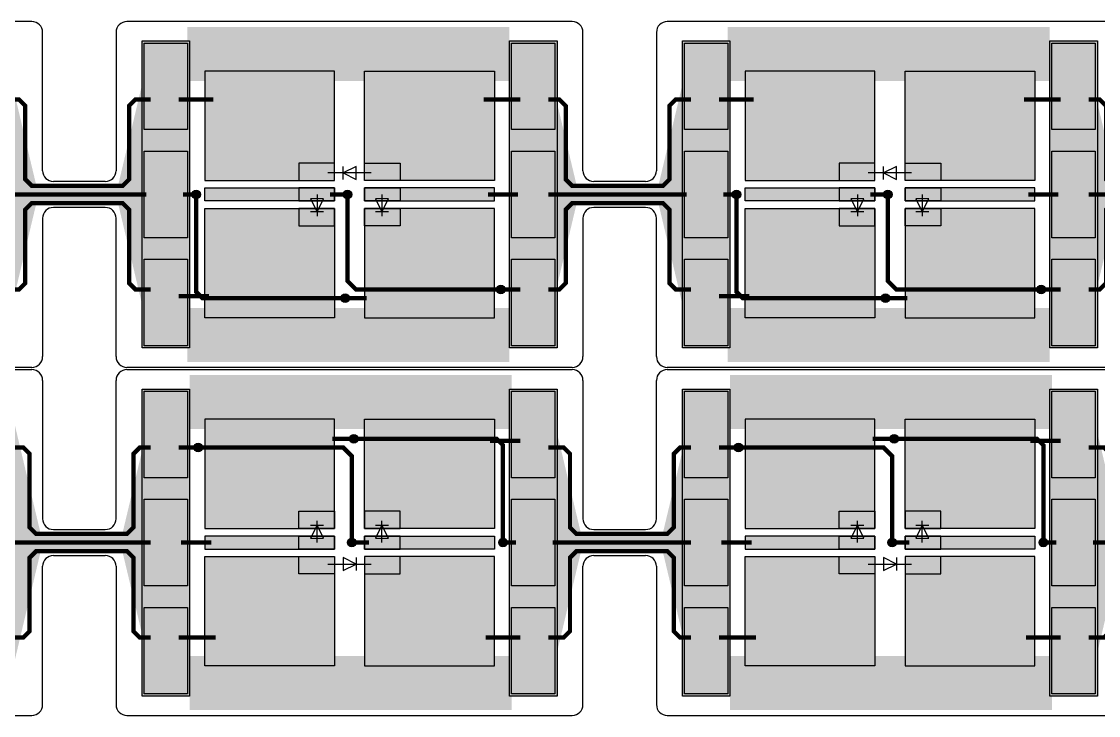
# Model space of a CAD drawing. Extents: x 1822 to 2392, y 725 to 1125.
# Drawn here: x 1987.53 to 2037.35, y 917.7 to 949.8 of the extents above; entities that cross this region are included whole.
import ezdxf

# ---------------------------------------------------------------- set-up
doc = ezdxf.new("R2010")
doc.units = 0
doc.header["$LTSCALE"] = 0.2
for name, color, linetype in [('BS', 1, 'CONTINUOUS'), ('Durchsteiger', 3, 'CONTINUOUS'), ('LED', 7, 'CONTINUOUS'), ('LS', 5, 'CONTINUOUS'), ('Rand', 6, 'CONTINUOUS')]:
    doc.layers.add(name, color=color, linetype=linetype)

msp = doc.modelspace()

# ---------------------------------------------------------------- hatches: boundary and pattern name
at = {"layer": 'BS'}
h = msp.add_hatch(color=256, dxfattribs=at)
h.paths.add_polyline_path([(1993.2, 934.8), (1995.2, 934.8), (1995.2, 938.8), (1993.2, 938.8)])
h.paths.add_polyline_path([(1993.2, 939.8), (1995.2, 939.8), (1995.2, 943.8), (1993.2, 943.8)])
h.paths.add_polyline_path([(1993.2, 944.8), (1995.2, 944.8), (1995.2, 948.8), (1993.2, 948.8)])
h = msp.add_hatch(color=256, dxfattribs=at)
h.paths.add_polyline_path([(2010.2, 934.8), (2012.2, 934.8), (2012.2, 938.8), (2010.2, 938.8)])
h.paths.add_polyline_path([(2010.2, 939.8), (2012.2, 939.8), (2012.2, 943.8), (2010.2, 943.8)])
h.paths.add_polyline_path([(2010.2, 944.8), (2012.2, 944.8), (2012.2, 948.8), (2010.2, 948.8)])
h = msp.add_hatch(color=256, dxfattribs=at)
h.paths.add_polyline_path([(2018.2, 934.8), (2020.2, 934.8), (2020.2, 938.8), (2018.2, 938.8)])
h.paths.add_polyline_path([(2018.2, 939.8), (2020.2, 939.8), (2020.2, 943.8), (2018.2, 943.8)])
h.paths.add_polyline_path([(2018.2, 944.8), (2020.2, 944.8), (2020.2, 948.8), (2018.2, 948.8)])
h = msp.add_hatch(color=256, dxfattribs=at)
h.paths.add_polyline_path([(2035.2, 934.8), (2037.2, 934.8), (2037.2, 938.8), (2035.2, 938.8)])
h.paths.add_polyline_path([(2035.2, 939.8), (2037.2, 939.8), (2037.2, 943.8), (2035.2, 943.8)])
h.paths.add_polyline_path([(2035.2, 944.8), (2037.2, 944.8), (2037.2, 948.8), (2035.2, 948.8)])
h = msp.add_hatch(color=256, dxfattribs=at)
h.paths.add_polyline_path([(2009.4, 936.1), (2009.4, 941.15), (2005.05, 941.15), (2005.05, 940.35), (2003.4, 940.35), (2003.4, 936.1)])
h.paths.add_polyline_path([(2009.4, 941.5), (2009.4, 942.1), (2005.05, 942.1), (2005.05, 941.5)])
h.paths.add_polyline_path([(2009.4, 942.45), (2009.4, 947.5), (2003.4, 947.5), (2003.4, 943.25), (2005.05, 943.25), (2005.05, 942.45)])
h.paths.add_polyline_path([(2000.35, 942.45), (2000.35, 943.25), (2002, 943.25), (2002, 947.5), (1996, 947.5), (1996, 942.45)])
h.paths.add_polyline_path([(2000.35, 941.5), (2000.35, 942.1), (1996, 942.1), (1996, 941.5)])
h.paths.add_polyline_path([(2002, 936.1), (2002, 940.35), (2000.35, 940.35), (2000.35, 941.15), (1996, 941.15), (1996, 936.1)])
h.paths.add_polyline_path([(2002, 940.35), (2002, 941.15), (2001.275, 941.15), (2001.2, 941), (2001.125, 941.15), (2000.35, 941.15), (2000.35, 940.35)], flags=17)
h.paths.add_polyline_path([(2002, 941.5), (2002, 942.1), (2000.35, 942.1), (2000.35, 941.5), (2000.95, 941.5), (2000.9, 941.6), (2001.5, 941.6), (2001.45, 941.5)])
h.paths.add_polyline_path([(2002, 942.45), (2002, 943.25), (2000.35, 943.25), (2000.35, 942.45)], flags=17)
h.paths.add_polyline_path([(2005.05, 942.45), (2005.05, 943.25), (2003.4, 943.25), (2003.4, 942.45)], flags=16)
h.paths.add_polyline_path([(2005.05, 941.5), (2005.05, 942.1), (2003.4, 942.1), (2003.4, 941.5), (2003.95, 941.5), (2003.9, 941.6), (2004.5, 941.6), (2004.45, 941.5)])
h.paths.add_polyline_path([(2005.05, 940.35), (2005.05, 941.15), (2004.275, 941.15), (2004.2, 941), (2004.125, 941.15), (2003.4, 941.15), (2003.4, 940.35)], flags=17)
h = msp.add_hatch(color=256, dxfattribs=at)
h.paths.add_polyline_path([(2034.4, 936.1), (2034.4, 941.15), (2030.05, 941.15), (2030.05, 940.35), (2028.4, 940.35), (2028.4, 936.1)])
h.paths.add_polyline_path([(2034.4, 941.5), (2034.4, 942.1), (2030.05, 942.1), (2030.05, 941.5)])
h.paths.add_polyline_path([(2034.4, 942.45), (2034.4, 947.5), (2028.4, 947.5), (2028.4, 943.25), (2030.05, 943.25), (2030.05, 942.45)])
h.paths.add_polyline_path([(2025.35, 942.45), (2025.35, 943.25), (2027, 943.25), (2027, 947.5), (2021, 947.5), (2021, 942.45)])
h.paths.add_polyline_path([(2025.35, 941.5), (2025.35, 942.1), (2021, 942.1), (2021, 941.5)])
h.paths.add_polyline_path([(2027, 936.1), (2027, 940.35), (2025.35, 940.35), (2025.35, 941.15), (2021, 941.15), (2021, 936.1)])
h.paths.add_polyline_path([(2027, 940.35), (2027, 941.15), (2026.275, 941.15), (2026.2, 941), (2026.125, 941.15), (2025.35, 941.15), (2025.35, 940.35)], flags=17)
h.paths.add_polyline_path([(2027, 941.5), (2027, 942.1), (2025.35, 942.1), (2025.35, 941.5), (2025.95, 941.5), (2025.9, 941.6), (2026.5, 941.6), (2026.45, 941.5)])
h.paths.add_polyline_path([(2027, 942.45), (2027, 943.25), (2025.35, 943.25), (2025.35, 942.45)], flags=17)
h.paths.add_polyline_path([(2030.05, 942.45), (2030.05, 943.25), (2028.4, 943.25), (2028.4, 942.45)], flags=16)
h.paths.add_polyline_path([(2030.05, 941.5), (2030.05, 942.1), (2028.4, 942.1), (2028.4, 941.5), (2028.95, 941.5), (2028.9, 941.6), (2029.5, 941.6), (2029.45, 941.5)])
h.paths.add_polyline_path([(2030.05, 940.35), (2030.05, 941.15), (2029.275, 941.15), (2029.2, 941), (2029.125, 941.15), (2028.4, 941.15), (2028.4, 940.35)], flags=17)
h = msp.add_hatch(color=256, dxfattribs=at)
h.paths.add_polyline_path([(1995.2, 932.7), (1993.2, 932.7), (1993.2, 928.7), (1995.2, 928.7)])
h.paths.add_polyline_path([(1995.2, 927.7), (1993.2, 927.7), (1993.2, 923.7), (1995.2, 923.7)])
h.paths.add_polyline_path([(1995.2, 922.7), (1993.2, 922.7), (1993.2, 918.7), (1995.2, 918.7)])
h = msp.add_hatch(color=256, dxfattribs=at)
h.paths.add_polyline_path([(2012.2, 932.7), (2010.2, 932.7), (2010.2, 928.7), (2012.2, 928.7)])
h.paths.add_polyline_path([(2012.2, 927.7), (2010.2, 927.7), (2010.2, 923.7), (2012.2, 923.7)])
h.paths.add_polyline_path([(2012.2, 922.7), (2010.2, 922.7), (2010.2, 918.7), (2012.2, 918.7)])
h = msp.add_hatch(color=256, dxfattribs=at)
h.paths.add_polyline_path([(2020.2, 932.7), (2018.2, 932.7), (2018.2, 928.7), (2020.2, 928.7)])
h.paths.add_polyline_path([(2020.2, 927.7), (2018.2, 927.7), (2018.2, 923.7), (2020.2, 923.7)])
h.paths.add_polyline_path([(2020.2, 922.7), (2018.2, 922.7), (2018.2, 918.7), (2020.2, 918.7)])
h = msp.add_hatch(color=256, dxfattribs=at)
h.paths.add_polyline_path([(2037.2, 932.7), (2035.2, 932.7), (2035.2, 928.7), (2037.2, 928.7)])
h.paths.add_polyline_path([(2037.2, 927.7), (2035.2, 927.7), (2035.2, 923.7), (2037.2, 923.7)])
h.paths.add_polyline_path([(2037.2, 922.7), (2035.2, 922.7), (2035.2, 918.7), (2037.2, 918.7)])
h = msp.add_hatch(color=256, dxfattribs=at)
h.paths.add_polyline_path([(1996, 931.4), (1996, 926.35), (2000.35, 926.35), (2000.35, 927.15), (2002, 927.15), (2002, 931.4)])
h.paths.add_polyline_path([(1996, 926), (1996, 925.4), (2000.35, 925.4), (2000.35, 926)])
h.paths.add_polyline_path([(1996, 925.05), (1996, 920), (2002, 920), (2002, 924.25), (2000.35, 924.25), (2000.35, 925.05)])
h.paths.add_polyline_path([(2005.05, 925.05), (2005.05, 924.25), (2003.4, 924.25), (2003.4, 920), (2009.4, 920), (2009.4, 925.05)])
h.paths.add_polyline_path([(2005.05, 926), (2005.05, 925.4), (2009.4, 925.4), (2009.4, 926)])
h.paths.add_polyline_path([(2003.4, 931.4), (2003.4, 927.15), (2005.05, 927.15), (2005.05, 926.35), (2009.4, 926.35), (2009.4, 931.4)])
h.paths.add_polyline_path([(2003.4, 927.15), (2003.4, 926.35), (2004.125, 926.35), (2004.2, 926.5), (2004.275, 926.35), (2005.05, 926.35), (2005.05, 927.15)], flags=17)
h.paths.add_polyline_path([(2003.4, 926), (2003.4, 925.4), (2005.05, 925.4), (2005.05, 926), (2004.45, 926), (2004.5, 925.9), (2003.9, 925.9), (2003.95, 926)])
h.paths.add_polyline_path([(2003.4, 925.05), (2003.4, 924.25), (2005.05, 924.25), (2005.05, 925.05)], flags=17)
h.paths.add_polyline_path([(2000.35, 925.05), (2000.35, 924.25), (2002, 924.25), (2002, 925.05)], flags=16)
h.paths.add_polyline_path([(2000.35, 926), (2000.35, 925.4), (2002, 925.4), (2002, 926), (2001.45, 926), (2001.5, 925.9), (2000.9, 925.9), (2000.95, 926)])
h.paths.add_polyline_path([(2000.35, 927.15), (2000.35, 926.35), (2001.125, 926.35), (2001.2, 926.5), (2001.275, 926.35), (2002, 926.35), (2002, 927.15)], flags=17)
h = msp.add_hatch(color=256, dxfattribs=at)
h.paths.add_polyline_path([(2021, 931.4), (2021, 926.35), (2025.35, 926.35), (2025.35, 927.15), (2027, 927.15), (2027, 931.4)])
h.paths.add_polyline_path([(2021, 926), (2021, 925.4), (2025.35, 925.4), (2025.35, 926)])
h.paths.add_polyline_path([(2021, 925.05), (2021, 920), (2027, 920), (2027, 924.25), (2025.35, 924.25), (2025.35, 925.05)])
h.paths.add_polyline_path([(2030.05, 925.05), (2030.05, 924.25), (2028.4, 924.25), (2028.4, 920), (2034.4, 920), (2034.4, 925.05)])
h.paths.add_polyline_path([(2030.05, 926), (2030.05, 925.4), (2034.4, 925.4), (2034.4, 926)])
h.paths.add_polyline_path([(2028.4, 931.4), (2028.4, 927.15), (2030.05, 927.15), (2030.05, 926.35), (2034.4, 926.35), (2034.4, 931.4)])
h.paths.add_polyline_path([(2028.4, 927.15), (2028.4, 926.35), (2029.125, 926.35), (2029.2, 926.5), (2029.275, 926.35), (2030.05, 926.35), (2030.05, 927.15)], flags=17)
h.paths.add_polyline_path([(2028.4, 926), (2028.4, 925.4), (2030.05, 925.4), (2030.05, 926), (2029.45, 926), (2029.5, 925.9), (2028.9, 925.9), (2028.95, 926)])
h.paths.add_polyline_path([(2028.4, 925.05), (2028.4, 924.25), (2030.05, 924.25), (2030.05, 925.05)], flags=17)
h.paths.add_polyline_path([(2025.35, 925.05), (2025.35, 924.25), (2027, 924.25), (2027, 925.05)], flags=16)
h.paths.add_polyline_path([(2025.35, 926), (2025.35, 925.4), (2027, 925.4), (2027, 926), (2026.45, 926), (2026.5, 925.9), (2025.9, 925.9), (2025.95, 926)])
h.paths.add_polyline_path([(2025.35, 927.15), (2025.35, 926.35), (2026.125, 926.35), (2026.2, 926.5), (2026.275, 926.35), (2027, 926.35), (2027, 927.15)], flags=17)
at = {"layer": 'Durchsteiger'}
for points in [[(1995.6, 941.6, 1), (1995.6, 942, 1)], [(2002.6, 941.6, 1), (2002.6, 942, 1)], [(2020.6, 941.6, 1), (2020.6, 942, 1)], [(2027.6, 941.6, 1), (2027.6, 942, 1)], [(2009.7, 937.2, 1), (2009.7, 937.6, 1)], [(2034.7, 937.2, 1), (2034.7, 937.6, 1)], [(2002.5, 936.8, 1), (2002.5, 937.2, 1)], [(2027.5, 936.8, 1), (2027.5, 937.2, 1)], [(1995.7, 930.3, 1), (1995.7, 929.9, 1)], [(2002.9, 930.7, 1), (2002.9, 930.3, 1)], [(2020.7, 930.3, 1), (2020.7, 929.9, 1)], [(2027.9, 930.7, 1), (2027.9, 930.3, 1)], [(2002.8, 925.9, 1), (2002.8, 925.5, 1)], [(2009.8, 925.9, 1), (2009.8, 925.5, 1)], [(2027.8, 925.9, 1), (2027.8, 925.5, 1)], [(2034.8, 925.9, 1), (2034.8, 925.5, 1)]]:
    msp.add_hatch(color=256, dxfattribs=at).paths.add_polyline_path(points)
at = {"layer": 'LS'}
for points in [[(1995.3, 948.9), (1993.1, 948.9), (1993.1, 934.7), (1995.3, 934.7)], [(2012.3, 948.9), (2010.1, 948.9), (2010.1, 934.7), (2012.3, 934.7)], [(2020.3, 948.9), (2018.1, 948.9), (2018.1, 934.7), (2020.3, 934.7)], [(2037.3, 948.9), (2035.1, 948.9), (2035.1, 934.7), (2037.3, 934.7)], [(1995.3, 932.8), (1993.1, 932.8), (1993.1, 918.6), (1995.3, 918.6)], [(2012.3, 932.8), (2010.1, 932.8), (2010.1, 918.6), (2012.3, 918.6)], [(2020.3, 932.8), (2018.1, 932.8), (2018.1, 918.6), (2020.3, 918.6)], [(2037.3, 932.8), (2035.1, 932.8), (2035.1, 918.6), (2037.3, 918.6)]]:
    msp.add_hatch(color=256, dxfattribs=at).paths.add_polyline_path(points)

# ---------------------------------------------------------------- linework, layer by layer
at = {"layer": 'BS'}
for p, q in [((2002.8, 941.8), (2002.6, 941.8)), ((2002.7, 941.9), (2002.7, 941.7)), ((2027.8, 941.8), (2027.6, 941.8)), ((2027.7, 941.9), (2027.7, 941.7)), ((2002.7, 925.6), (2002.7, 925.8)), ((2027.7, 925.6), (2027.7, 925.8)), ((2002.6, 925.7), (2002.8, 925.7)), ((2027.6, 925.7), (2027.8, 925.7))]:
    msp.add_line(p, q, dxfattribs=at)
for points in [[(1995.2, 948.8), (1995.2, 944.8), (1993.2, 944.8), (1993.2, 948.8)], [(2012.2, 948.8), (2012.2, 944.8), (2010.2, 944.8), (2010.2, 948.8)], [(2020.2, 948.8), (2020.2, 944.8), (2018.2, 944.8), (2018.2, 948.8)], [(2037.2, 948.8), (2037.2, 944.8), (2035.2, 944.8), (2035.2, 948.8)], [(2002, 942.45), (2002, 947.5), (1996, 947.5), (1996, 942.45)], [(2003.4, 942.45), (2003.4, 947.5), (2009.4, 947.5), (2009.4, 942.45)], [(2027, 942.45), (2027, 947.5), (2021, 947.5), (2021, 942.45)], [(2028.4, 942.45), (2028.4, 947.5), (2034.4, 947.5), (2034.4, 942.45)], [(1995.2, 943.8), (1995.2, 939.8), (1993.2, 939.8), (1993.2, 943.8)], [(2012.2, 943.8), (2012.2, 939.8), (2010.2, 939.8), (2010.2, 943.8)], [(2020.2, 943.8), (2020.2, 939.8), (2018.2, 939.8), (2018.2, 943.8)], [(2037.2, 943.8), (2037.2, 939.8), (2035.2, 939.8), (2035.2, 943.8)], [(2000.35, 943.25), (2000.35, 942.45), (2002, 942.45), (2002, 943.25)], [(2005.05, 943.25), (2005.05, 942.45), (2003.4, 942.45), (2003.4, 943.25)], [(2025.35, 943.25), (2025.35, 942.45), (2027, 942.45), (2027, 943.25)], [(2030.05, 943.25), (2030.05, 942.45), (2028.4, 942.45), (2028.4, 943.25)], [(2002, 942.1), (2002, 941.5), (1996, 941.5), (1996, 942.1)], [(2000.35, 942.1), (2000.35, 941.5), (2002, 941.5), (2002, 942.1)], [(2005.05, 942.1), (2005.05, 941.5), (2003.4, 941.5), (2003.4, 942.1)], [(2003.4, 942.1), (2003.4, 941.5), (2009.4, 941.5), (2009.4, 942.1)], [(2027, 942.1), (2027, 941.5), (2021, 941.5), (2021, 942.1)], [(2025.35, 942.1), (2025.35, 941.5), (2027, 941.5), (2027, 942.1)], [(2030.05, 942.1), (2030.05, 941.5), (2028.4, 941.5), (2028.4, 942.1)], [(2028.4, 942.1), (2028.4, 941.5), (2034.4, 941.5), (2034.4, 942.1)], [(2002, 941.15), (2002, 936.1), (1996, 936.1), (1996, 941.15)], [(2000.35, 941.15), (2000.35, 940.35), (2002, 940.35), (2002, 941.15)], [(2005.05, 941.15), (2005.05, 940.35), (2003.4, 940.35), (2003.4, 941.15)], [(2003.4, 941.15), (2003.4, 936.1), (2009.4, 936.1), (2009.4, 941.15)], [(2027, 941.15), (2027, 936.1), (2021, 936.1), (2021, 941.15)], [(2025.35, 941.15), (2025.35, 940.35), (2027, 940.35), (2027, 941.15)], [(2030.05, 941.15), (2030.05, 940.35), (2028.4, 940.35), (2028.4, 941.15)], [(2028.4, 941.15), (2028.4, 936.1), (2034.4, 936.1), (2034.4, 941.15)], [(1995.2, 938.8), (1995.2, 934.8), (1993.2, 934.8), (1993.2, 938.8)], [(2012.2, 938.8), (2012.2, 934.8), (2010.2, 934.8), (2010.2, 938.8)], [(2020.2, 938.8), (2020.2, 934.8), (2018.2, 934.8), (2018.2, 938.8)], [(2037.2, 938.8), (2037.2, 934.8), (2035.2, 934.8), (2035.2, 938.8)], [(1993.2, 928.7), (1993.2, 932.7), (1995.2, 932.7), (1995.2, 928.7)], [(2010.2, 928.7), (2010.2, 932.7), (2012.2, 932.7), (2012.2, 928.7)], [(2018.2, 928.7), (2018.2, 932.7), (2020.2, 932.7), (2020.2, 928.7)], [(2035.2, 928.7), (2035.2, 932.7), (2037.2, 932.7), (2037.2, 928.7)], [(2002, 926.35), (2002, 931.4), (1996, 931.4), (1996, 926.35)], [(2003.4, 926.35), (2003.4, 931.4), (2009.4, 931.4), (2009.4, 926.35)], [(2027, 926.35), (2027, 931.4), (2021, 931.4), (2021, 926.35)], [(2028.4, 926.35), (2028.4, 931.4), (2034.4, 931.4), (2034.4, 926.35)], [(1993.2, 923.7), (1993.2, 927.7), (1995.2, 927.7), (1995.2, 923.7)], [(2010.2, 923.7), (2010.2, 927.7), (2012.2, 927.7), (2012.2, 923.7)], [(2018.2, 923.7), (2018.2, 927.7), (2020.2, 927.7), (2020.2, 923.7)], [(2035.2, 923.7), (2035.2, 927.7), (2037.2, 927.7), (2037.2, 923.7)], [(2000.35, 926.35), (2000.35, 927.15), (2002, 927.15), (2002, 926.35)], [(2005.05, 926.35), (2005.05, 927.15), (2003.4, 927.15), (2003.4, 926.35)], [(2025.35, 926.35), (2025.35, 927.15), (2027, 927.15), (2027, 926.35)], [(2030.05, 926.35), (2030.05, 927.15), (2028.4, 927.15), (2028.4, 926.35)], [(2002, 925.4), (2002, 926), (1996, 926), (1996, 925.4)], [(2000.35, 925.4), (2000.35, 926), (2002, 926), (2002, 925.4)], [(2005.05, 925.4), (2005.05, 926), (2003.4, 926), (2003.4, 925.4)], [(2003.4, 925.4), (2003.4, 926), (2009.4, 926), (2009.4, 925.4)], [(2027, 925.4), (2027, 926), (2021, 926), (2021, 925.4)], [(2025.35, 925.4), (2025.35, 926), (2027, 926), (2027, 925.4)], [(2030.05, 925.4), (2030.05, 926), (2028.4, 926), (2028.4, 925.4)], [(2028.4, 925.4), (2028.4, 926), (2034.4, 926), (2034.4, 925.4)], [(2002, 925.05), (2002, 920), (1996, 920), (1996, 925.05)], [(2000.35, 924.25), (2000.35, 925.05), (2002, 925.05), (2002, 924.25)], [(2005.05, 924.25), (2005.05, 925.05), (2003.4, 925.05), (2003.4, 924.25)], [(2003.4, 925.05), (2003.4, 920), (2009.4, 920), (2009.4, 925.05)], [(2027, 925.05), (2027, 920), (2021, 920), (2021, 925.05)], [(2025.35, 924.25), (2025.35, 925.05), (2027, 925.05), (2027, 924.25)], [(2030.05, 924.25), (2030.05, 925.05), (2028.4, 925.05), (2028.4, 924.25)], [(2028.4, 925.05), (2028.4, 920), (2034.4, 920), (2034.4, 925.05)], [(1993.2, 918.7), (1993.2, 922.7), (1995.2, 922.7), (1995.2, 918.7)], [(2010.2, 918.7), (2010.2, 922.7), (2012.2, 922.7), (2012.2, 918.7)], [(2018.2, 918.7), (2018.2, 922.7), (2020.2, 922.7), (2020.2, 918.7)], [(2035.2, 918.7), (2035.2, 922.7), (2037.2, 922.7), (2037.2, 918.7)]]:
    msp.add_lwpolyline(points, close=True, dxfattribs=at)
at = {"layer": 'BS', "const_width": 0.2}
for points in [[(1990.3, 942.2), (1988, 942.2), (1987.7, 942.5), (1987.7, 945.9), (1987.4, 946.2), (1986.9, 946.2)], [(1993.5, 946.2), (1992.8, 946.2), (1992.5, 945.9), (1992.5, 942.5), (1992.2, 942.2), (1990.3, 942.2)], [(1996.4, 946.2), (1994.8, 946.2)], [(2010.6, 946.2), (2008.9, 946.2)], [(2015.3, 942.2), (2013, 942.2), (2012.7, 942.5), (2012.7, 945.9), (2012.4, 946.2), (2011.9, 946.2)], [(2018.5, 946.2), (2017.8, 946.2), (2017.5, 945.9), (2017.5, 942.5), (2017.2, 942.2), (2015.3, 942.2)], [(2021.4, 946.2), (2019.8, 946.2)], [(2035.6, 946.2), (2033.9, 946.2)], [(2040.3, 942.2), (2038, 942.2), (2037.7, 942.5), (2037.7, 945.9), (2037.4, 946.2), (2036.9, 946.2)], [(1990.3, 941.8), (1986.9, 941.8)], [(1993.3, 941.8), (1990.3, 941.8)], [(1995.5, 941.8), (1995, 941.8)], [(2002.5, 941.8), (2001.8, 941.8)], [(2010.5, 941.8), (2009.1, 941.8)], [(2015.3, 941.8), (2011.9, 941.8)], [(2018.3, 941.8), (2015.3, 941.8)], [(2020.5, 941.8), (2020, 941.8)], [(2027.5, 941.8), (2026.8, 941.8)], [(2035.5, 941.8), (2034.1, 941.8)], [(2040.3, 941.8), (2036.9, 941.8)], [(1990.3, 941.4), (1988, 941.4), (1987.7, 941.1), (1987.7, 937.7), (1987.4, 937.4), (1986.9, 937.4)], [(1993.5, 937.4), (1992.8, 937.4), (1992.5, 937.7), (1992.5, 941.1), (1992.2, 941.4), (1990.3, 941.4)], [(2015.3, 941.4), (2013, 941.4), (2012.7, 941.1), (2012.7, 937.7), (2012.4, 937.4), (2011.9, 937.4)], [(2018.5, 937.4), (2017.8, 937.4), (2017.5, 937.7), (2017.5, 941.1), (2017.2, 941.4), (2015.3, 941.4)], [(2040.3, 941.4), (2038, 941.4), (2037.7, 941.1), (2037.7, 937.7), (2037.4, 937.4), (2036.9, 937.4)], [(2009.8, 937.4), (2010.6, 937.4)], [(2034.8, 937.4), (2035.6, 937.4)], [(1996.2, 937.1), (1994.8, 937.1)], [(2003.5, 937), (2002.6, 937)], [(2021.2, 937.1), (2019.8, 937.1)], [(2028.5, 937), (2027.6, 937)], [(2001.9, 930.5), (2002.8, 930.5)], [(2009.2, 930.4), (2010.6, 930.4)], [(2026.9, 930.5), (2027.8, 930.5)], [(2034.2, 930.4), (2035.6, 930.4)], [(1986.9, 930.1), (1987.6, 930.1), (1987.9, 929.8), (1987.9, 926.4), (1988.2, 926.1), (1990.1, 926.1)], [(1990.1, 926.1), (1992.4, 926.1), (1992.7, 926.4), (1992.7, 929.8), (1993, 930.1), (1993.5, 930.1)], [(1995.6, 930.1), (1994.8, 930.1)], [(2011.9, 930.1), (2012.6, 930.1), (2012.9, 929.8), (2012.9, 926.4), (2013.2, 926.1), (2015.1, 926.1)], [(2015.1, 926.1), (2017.4, 926.1), (2017.7, 926.4), (2017.7, 929.8), (2018, 930.1), (2018.5, 930.1)], [(2020.6, 930.1), (2019.8, 930.1)], [(2036.9, 930.1), (2037.6, 930.1), (2037.9, 929.8), (2037.9, 926.4), (2038.2, 926.1), (2040.1, 926.1)], [(1987.1, 925.7), (1990.1, 925.7)], [(1990.1, 925.7), (1993.5, 925.7)], [(1994.9, 925.7), (1996.3, 925.7)], [(2002.9, 925.7), (2003.6, 925.7)], [(2009.9, 925.7), (2010.4, 925.7)], [(2012.1, 925.7), (2015.1, 925.7)], [(2015.1, 925.7), (2018.5, 925.7)], [(2019.9, 925.7), (2021.3, 925.7)], [(2027.9, 925.7), (2028.6, 925.7)], [(2034.9, 925.7), (2035.4, 925.7)], [(2037.1, 925.7), (2040.1, 925.7)], [(1986.9, 921.3), (1987.6, 921.3), (1987.9, 921.6), (1987.9, 925), (1988.2, 925.3), (1990.1, 925.3)], [(1990.1, 925.3), (1992.4, 925.3), (1992.7, 925), (1992.7, 921.6), (1993, 921.3), (1993.5, 921.3)], [(2011.9, 921.3), (2012.6, 921.3), (2012.9, 921.6), (2012.9, 925), (2013.2, 925.3), (2015.1, 925.3)], [(2015.1, 925.3), (2017.4, 925.3), (2017.7, 925), (2017.7, 921.6), (2018, 921.3), (2018.5, 921.3)], [(2036.9, 921.3), (2037.6, 921.3), (2037.9, 921.6), (2037.9, 925), (2038.2, 925.3), (2040.1, 925.3)], [(1994.8, 921.3), (1996.5, 921.3)], [(2009, 921.3), (2010.6, 921.3)], [(2019.8, 921.3), (2021.5, 921.3)], [(2034, 921.3), (2035.6, 921.3)]]:
    msp.add_lwpolyline(points, dxfattribs=at)
at = {"layer": 'Durchsteiger'}
for centre in [(1995.6, 941.8), (2002.6, 941.8), (2020.6, 941.8), (2027.6, 941.8), (2009.7, 937.4), (2034.7, 937.4), (2002.5, 937), (2027.5, 937), (1995.7, 930.1), (2002.9, 930.5), (2020.7, 930.1), (2027.9, 930.5), (2002.8, 925.7), (2009.8, 925.7), (2027.8, 925.7), (2034.8, 925.7)]:
    msp.add_circle(centre, 0.2, dxfattribs=at)
at = {"layer": 'LED'}
for p, q in [((2003.7, 942.8), (2001.7, 942.8)), ((2003, 943.1), (2002.4, 942.8)), ((2002.4, 942.5), (2002.4, 943.1)), ((2002.4, 942.8), (2003, 942.5)), ((2003, 942.5), (2003, 943.1)), ((2028.7, 942.8), (2026.7, 942.8)), ((2028, 943.1), (2027.4, 942.8)), ((2027.4, 942.5), (2027.4, 943.1)), ((2027.4, 942.8), (2028, 942.5)), ((2028, 942.5), (2028, 943.1)), ((2001.2, 941.8), (2001.2, 940.8)), ((2004.2, 941.8), (2004.2, 940.8)), ((2026.2, 941.8), (2026.2, 940.8)), ((2029.2, 941.8), (2029.2, 940.8)), ((2001.5, 941.6), (2000.9, 941.6)), ((2000.9, 941.6), (2001.2, 941)), ((2001.2, 941), (2001.5, 941.6)), ((2004.5, 941.6), (2003.9, 941.6)), ((2003.9, 941.6), (2004.2, 941)), ((2004.2, 941), (2004.5, 941.6)), ((2026.5, 941.6), (2025.9, 941.6)), ((2025.9, 941.6), (2026.2, 941)), ((2026.2, 941), (2026.5, 941.6)), ((2029.5, 941.6), (2028.9, 941.6)), ((2028.9, 941.6), (2029.2, 941)), ((2029.2, 941), (2029.5, 941.6)), ((2001.5, 941), (2000.9, 941)), ((2004.5, 941), (2003.9, 941)), ((2026.5, 941), (2025.9, 941)), ((2029.5, 941), (2028.9, 941)), ((2001.2, 926.5), (2000.9, 925.9)), ((2000.9, 926.5), (2001.5, 926.5)), ((2001.2, 925.7), (2001.2, 926.7)), ((2001.5, 925.9), (2001.2, 926.5)), ((2004.2, 926.5), (2003.9, 925.9)), ((2003.9, 926.5), (2004.5, 926.5)), ((2004.2, 925.7), (2004.2, 926.7)), ((2004.5, 925.9), (2004.2, 926.5)), ((2026.2, 926.5), (2025.9, 925.9)), ((2025.9, 926.5), (2026.5, 926.5)), ((2026.2, 925.7), (2026.2, 926.7)), ((2026.5, 925.9), (2026.2, 926.5)), ((2029.2, 926.5), (2028.9, 925.9)), ((2028.9, 926.5), (2029.5, 926.5)), ((2029.2, 925.7), (2029.2, 926.7)), ((2029.5, 925.9), (2029.2, 926.5)), ((2000.9, 925.9), (2001.5, 925.9)), ((2003.9, 925.9), (2004.5, 925.9)), ((2025.9, 925.9), (2026.5, 925.9)), ((2028.9, 925.9), (2029.5, 925.9)), ((2002.4, 925), (2002.4, 924.4)), ((2003, 924.7), (2002.4, 925)), ((2003, 925), (2003, 924.4)), ((2027.4, 925), (2027.4, 924.4)), ((2028, 924.7), (2027.4, 925)), ((2028, 925), (2028, 924.4)), ((2001.7, 924.7), (2003.7, 924.7)), ((2002.4, 924.4), (2003, 924.7)), ((2026.7, 924.7), (2028.7, 924.7)), ((2027.4, 924.4), (2028, 924.7))]:
    msp.add_line(p, q, dxfattribs=at)
at = {"layer": 'LS'}
for points in [[(1988.2, 941.8, 0.9, 11, 0), (1987, 941.8, 15, 15, 0)], [(1992, 941.8, 0.9, 11, 0), (1993.2, 941.8, 15, 15, 0)], [(2013.2, 941.8, 0.9, 11, 0), (2012, 941.8, 15, 15, 0)], [(2017, 941.8, 0.9, 11, 0), (2018.2, 941.8, 15, 15, 0)], [(2038.2, 941.8, 0.9, 11, 0), (2037, 941.8, 15, 15, 0)], [(2042, 941.8, 0.9, 11, 0), (2043.2, 941.8, 15, 15, 0)], [(1988.4, 925.7, 0.9, 11, 0), (1987.2, 925.7, 15, 15, 0)], [(1992.2, 925.7, 0.9, 11, 0), (1993.4, 925.7, 15, 15, 0)], [(2013.4, 925.7, 0.9, 11, 0), (2012.2, 925.7, 15, 15, 0)], [(2017.2, 925.7, 0.9, 11, 0), (2018.4, 925.7, 15, 15, 0)], [(2038.4, 925.7, 0.9, 11, 0), (2037.2, 925.7, 15, 15, 0)], [(2042.2, 925.7, 0.9, 11, 0), (2043.4, 925.7, 15, 15, 0)]]:
    msp.add_lwpolyline(points, format="xyseb", dxfattribs=at)
for points, const_width in [([(2010.1, 948.3), (1995.2, 948.3)], 2.5), ([(2035.1, 948.3), (2020.2, 948.3)], 2.5), ([(1990.3, 941.8), (1988.2, 941.8)], 0.9), ([(1992, 941.8), (1990.3, 941.8)], 0.9), ([(2015.3, 941.8), (2013.2, 941.8)], 0.9), ([(2017, 941.8), (2015.3, 941.8)], 0.9), ([(2002.4, 937), (1995.9, 937), (1995.6, 937.3), (1995.6, 941.5), (1995.6, 941.7)], 0.2), ([(2009.6, 937.4), (2007.5, 937.4), (2003, 937.4), (2002.6, 937.8), (2002.6, 941.7)], 0.2), ([(2027.4, 937), (2020.9, 937), (2020.6, 937.3), (2020.6, 941.5), (2020.6, 941.7)], 0.2), ([(2034.6, 937.4), (2032.5, 937.4), (2028, 937.4), (2027.6, 937.8), (2027.6, 941.7)], 0.2), ([(2010.1, 935.3), (1995.2, 935.3)], 2.5), ([(2035.1, 935.3), (2020.2, 935.3)], 2.5), ([(1995.3, 932.2), (2010.2, 932.2)], 2.5), ([(2020.3, 932.2), (2035.2, 932.2)], 2.5), ([(2003, 930.5), (2009.5, 930.5), (2009.8, 930.2), (2009.8, 926), (2009.8, 925.8)], 0.2), ([(2028, 930.5), (2034.5, 930.5), (2034.8, 930.2), (2034.8, 926), (2034.8, 925.8)], 0.2), ([(1995.8, 930.1), (1997.9, 930.1), (2002.4, 930.1), (2002.8, 929.7), (2002.8, 925.8)], 0.2), ([(2020.8, 930.1), (2022.9, 930.1), (2027.4, 930.1), (2027.8, 929.7), (2027.8, 925.8)], 0.2), ([(1988.4, 925.7), (1990.1, 925.7)], 0.9), ([(1990.1, 925.7), (1992.2, 925.7)], 0.9), ([(2013.4, 925.7), (2015.1, 925.7)], 0.9), ([(2015.1, 925.7), (2017.2, 925.7)], 0.9), ([(1995.3, 919.2), (2010.2, 919.2)], 2.5), ([(2020.3, 919.2), (2035.2, 919.2)], 2.5)]:
    msp.add_lwpolyline(points, dxfattribs=dict(at, const_width=const_width))
for points in [[(1995.3, 948.9), (1995.3, 934.7), (1993.1, 934.7), (1993.1, 948.9)], [(2012.3, 948.9), (2012.3, 934.7), (2010.1, 934.7), (2010.1, 948.9)], [(2020.3, 948.9), (2020.3, 934.7), (2018.1, 934.7), (2018.1, 948.9)], [(2037.3, 948.9), (2037.3, 934.7), (2035.1, 934.7), (2035.1, 948.9)], [(1993.1, 918.6), (1993.1, 932.8), (1995.3, 932.8), (1995.3, 918.6)], [(2010.1, 918.6), (2010.1, 932.8), (2012.3, 932.8), (2012.3, 918.6)], [(2018.1, 918.6), (2018.1, 932.8), (2020.3, 932.8), (2020.3, 918.6)], [(2035.1, 918.6), (2035.1, 932.8), (2037.3, 932.8), (2037.3, 918.6)]]:
    msp.add_lwpolyline(points, close=True, dxfattribs=at)
at = {"layer": 'Rand'}
for p, q in [((1988, 949.8), (1967.4, 949.8)), ((2013, 949.8), (1992.4, 949.8)), ((2038, 949.8), (2017.4, 949.8)), ((1988.5, 942.9), (1988.5, 949.3)), ((1991.9, 949.3), (1991.9, 942.9)), ((2013.5, 942.9), (2013.5, 949.3)), ((2016.9, 949.3), (2016.9, 942.9)), ((1990.3, 942.4), (1989, 942.4)), ((1990.3, 942.4), (1989, 942.4)), ((1991.4, 942.4), (1990.3, 942.4)), ((1991.4, 942.4), (1990.3, 942.4)), ((2015.3, 942.4), (2014, 942.4)), ((2015.3, 942.4), (2014, 942.4)), ((2016.4, 942.4), (2015.3, 942.4)), ((2016.4, 942.4), (2015.3, 942.4)), ((1990.3, 941.2), (1989, 941.2)), ((1990.3, 941.2), (1989, 941.2)), ((1991.4, 941.2), (1990.3, 941.2)), ((1991.4, 941.2), (1990.3, 941.2)), ((2015.3, 941.2), (2014, 941.2)), ((2015.3, 941.2), (2014, 941.2)), ((2016.4, 941.2), (2015.3, 941.2)), ((2016.4, 941.2), (2015.3, 941.2)), ((1988.5, 940.7), (1988.5, 934.3)), ((1991.9, 934.3), (1991.9, 940.7)), ((2013.5, 940.7), (2013.5, 934.3)), ((2016.9, 934.3), (2016.9, 940.7)), ((1988, 933.8), (1967.4, 933.8)), ((2013, 933.8), (1992.4, 933.8)), ((2038, 933.8), (2017.4, 933.8)), ((1967.4, 933.7), (1988, 933.7)), ((1992.4, 933.7), (2013, 933.7)), ((2017.4, 933.7), (2038, 933.7)), ((1988.5, 933.2), (1988.5, 926.8)), ((1991.9, 926.8), (1991.9, 933.2)), ((2013.5, 933.2), (2013.5, 926.8)), ((2016.9, 926.8), (2016.9, 933.2)), ((1989, 926.3), (1990.1, 926.3)), ((1989, 926.3), (1990.1, 926.3)), ((1990.1, 926.3), (1991.4, 926.3)), ((1990.1, 926.3), (1991.4, 926.3)), ((2014, 926.3), (2015.1, 926.3)), ((2014, 926.3), (2015.1, 926.3)), ((2015.1, 926.3), (2016.4, 926.3)), ((2015.1, 926.3), (2016.4, 926.3)), ((1989, 925.1), (1990.1, 925.1)), ((1989, 925.1), (1990.1, 925.1)), ((1990.1, 925.1), (1991.4, 925.1)), ((1990.1, 925.1), (1991.4, 925.1)), ((2014, 925.1), (2015.1, 925.1)), ((2014, 925.1), (2015.1, 925.1)), ((2015.1, 925.1), (2016.4, 925.1)), ((2015.1, 925.1), (2016.4, 925.1)), ((1988.5, 918.2), (1988.5, 924.6)), ((1991.9, 924.6), (1991.9, 918.2)), ((2013.5, 918.2), (2013.5, 924.6)), ((2016.9, 924.6), (2016.9, 918.2)), ((1967.4, 917.7), (1988, 917.7)), ((1992.4, 917.7), (2013, 917.7)), ((2017.4, 917.7), (2038, 917.7))]:
    msp.add_line(p, q, dxfattribs=at)
for centre, start, end in [((1988, 949.3), 0, 90), ((1992.4, 949.3), 90, 180), ((2013, 949.3), 0, 90), ((2017.4, 949.3), 90, 180), ((1989, 942.9), 180, 270), ((1991.4, 942.9), 270, 0), ((2014, 942.9), 180, 270), ((2016.4, 942.9), 270, 0), ((1989, 940.7), 90, 180), ((1991.4, 940.7), 0, 90), ((2014, 940.7), 90, 180), ((2016.4, 940.7), 0, 90), ((1988, 934.3), 270, 0), ((1992.4, 934.3), 180, 270), ((2013, 934.3), 270, 0), ((2017.4, 934.3), 180, 270), ((1988, 933.2), 0, 90), ((1992.4, 933.2), 90, 180), ((2013, 933.2), 0, 90), ((2017.4, 933.2), 90, 180), ((1989, 926.8), 180, 270), ((1991.4, 926.8), 270, 0), ((2014, 926.8), 180, 270), ((2016.4, 926.8), 270, 0), ((1989, 924.6), 90, 180), ((1991.4, 924.6), 0, 90), ((2014, 924.6), 90, 180), ((2016.4, 924.6), 0, 90), ((1988, 918.2), 270, 0), ((1992.4, 918.2), 180, 270), ((2013, 918.2), 270, 0), ((2017.4, 918.2), 180, 270)]:
    msp.add_arc(centre, 0.5, start, end, dxfattribs=at)

doc.saveas('drawing.dxf')
